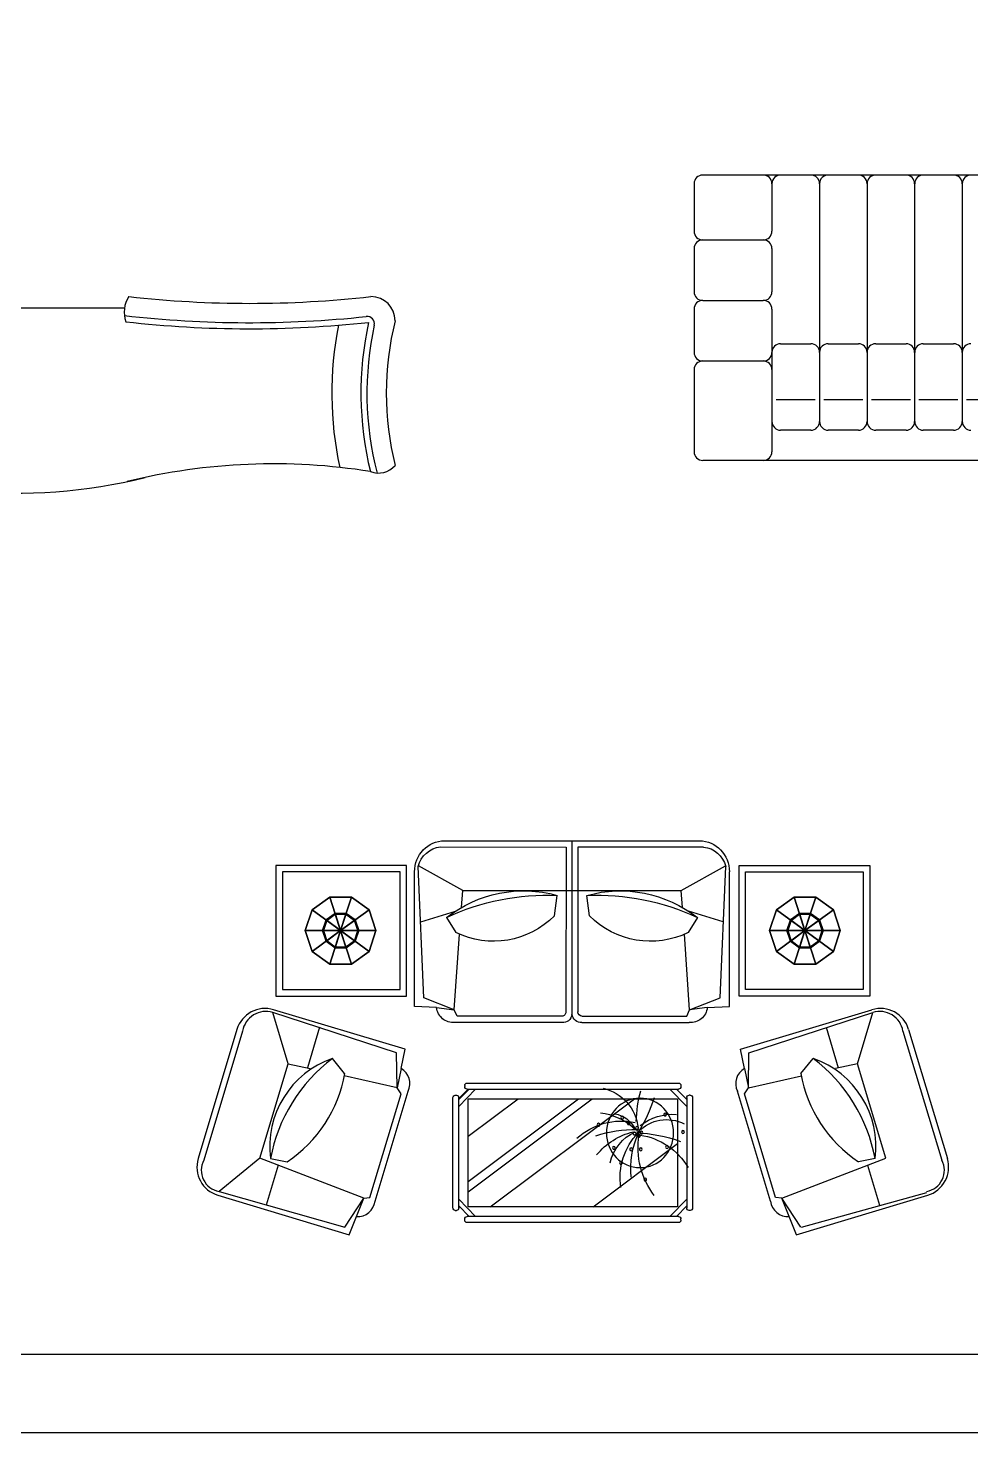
# Model space of a CAD drawing. Header units: inches. Extents: x 3.5 to 46, y 8.9 to 33.7.
# Drawn here: x 10.86 to 14.75, y 8.89 to 14.69 of the extents above; entities that cross this region are included whole.
import ezdxf

# ---------------------------------------------------------------- set-up
doc = ezdxf.new("R2010")
doc.units = ezdxf.units.IN
doc.header["$MEASUREMENT"] = 0
for name, color, linetype in [('02', 2, 'Continuous'), ('4', 4, 'Continuous'), ('kadrbm', 4, 'Continuous')]:
    doc.layers.add(name, color=color, linetype=linetype)

# ---------------------------------------------------------------- blocks, each defined once
blk = doc.blocks.new('kadrbm')
at = {"layer": 'kadrbm', "color": 4}
blk.add_lwpolyline([(0, 0), (0, 24.7972), (21, 24.7972), (21, 0), (0, 0)], close=True, dxfattribs=at)
blk.add_lwpolyline([(20.6631, 0.3257), (20.6631, 24.4603), (0.3369, 24.4603), (0.3369, 0.3257), (20.6631, 0.3257)], dxfattribs=at)

msp = doc.modelspace()

# ---------------------------------------------------------------- linework, layer by layer
at = {"layer": '02'}
for p, q in [((13.6108, 14.0479), (13.6108, 13.8515)), ((16.5751, 14.0837), (13.6465, 14.0837)), ((13.9323, 14.0479), (13.9323, 13.8515)), ((14.1287, 14.0479), (14.1287, 13.3515)), ((14.3251, 14.0479), (14.3251, 13.3515)), ((14.5215, 14.0479), (14.5215, 13.3515)), ((14.718, 14.0479), (14.718, 13.3515)), ((13.6465, 13.8158), (13.8965, 13.8158)), ((13.6108, 13.7801), (13.6108, 13.6015)), ((13.9323, 13.7801), (13.9323, 13.6015)), ((13.6108, 13.5301), (13.6108, 13.3515)), ((13.6465, 13.5658), (13.8965, 13.5658)), ((13.9323, 13.5301), (13.9323, 12.9408)), ((13.968, 13.3872), (14.093, 13.3872)), ((14.1287, 13.3515), (14.1287, 13.0658)), ((14.1644, 13.3872), (14.2894, 13.3872)), ((14.3251, 13.3515), (14.3251, 13.0658)), ((14.3608, 13.3872), (14.4858, 13.3872)), ((14.5215, 13.3515), (14.5215, 13.0658)), ((14.5573, 13.3872), (14.6823, 13.3872)), ((14.718, 13.3515), (14.718, 13.0658)), ((13.6465, 13.3158), (13.8965, 13.3158)), ((13.6108, 13.2801), (13.6108, 12.9408)), ((14.1108, 13.1551), (13.9501, 13.1551)), ((14.3073, 13.1551), (14.1465, 13.1551)), ((14.5037, 13.1551), (14.343, 13.1551)), ((14.7001, 13.1551), (14.5394, 13.1551)), ((14.8965, 13.1551), (14.7358, 13.1551)), ((14.093, 13.0301), (13.968, 13.0301)), ((14.2894, 13.0301), (14.1644, 13.0301)), ((14.4858, 13.0301), (14.3608, 13.0301)), ((14.6823, 13.0301), (14.5573, 13.0301)), ((13.8965, 12.9051), (13.6465, 12.9051)), ((16.3073, 12.9051), (13.8965, 12.9051)), ((12.5636, 11.3087, -0.0521), (13.082, 11.3086, -0.0521)), ((13.082, 11.3086, -0.0521), (13.0818, 10.6272, -0.0521)), ((13.1314, 11.3086, -0.0521), (13.1312, 10.6272, -0.0521)), ((13.6497, 11.3085, -0.0521), (13.1314, 11.3086, -0.0521)), ((12.4951, 10.6857, -0.0521), (12.4718, 11.2281, -0.0521)), ((12.656, 11.1295, -0.0521), (12.4725, 11.2308, -0.0521)), ((13.5572, 11.1293, -0.0521), (13.7408, 11.2305, -0.0521)), ((13.7179, 10.6854, -0.0521), (13.7415, 11.2278, -0.0521)), ((12.6508, 11.0591, -0.0521), (12.656, 11.1295, -0.0521)), ((12.656, 11.1295, -0.0521), (13.5572, 11.1293, -0.0521)), ((13.0345, 11.0249, -0.0521), (13.0451, 11.1085, -0.0521)), ((13.1787, 11.0248, -0.0521), (13.1682, 11.1085, -0.0521)), ((13.5625, 11.0589, -0.0521), (13.5572, 11.1293, -0.0521)), ((12.4824, 10.9996, -0.0521), (12.6256, 11.0438, -0.0521)), ((13.7308, 10.9993, -0.0521), (13.5876, 11.0436, -0.0521)), ((12.5886, 11.0174, -0.0521), (12.6273, 10.9555, -0.0521)), ((13.6246, 11.0172, -0.0521), (13.5859, 10.9553, -0.0521)), ((12.6207, 10.6363, -0.0521), (12.6425, 10.9485, -0.0521)), ((13.5923, 10.6361, -0.0521), (13.5707, 10.9483, -0.0521)), ((12.6207, 10.6363, -0.0521), (12.4951, 10.6857, -0.0521)), ((13.5923, 10.6361, -0.0521), (13.7179, 10.6854, -0.0521)), ((12.5476, 10.6461, -0.0521), (12.6207, 10.6363, -0.0521)), ((12.6322, 10.6101, -0.0521), (12.6207, 10.6363, -0.0521)), ((13.5809, 10.6099, -0.0521), (13.5923, 10.6361, -0.0521)), ((13.6654, 10.6458, -0.0521), (13.5923, 10.6361, -0.0521)), ((13.0654, 10.61, -0.0521), (12.6322, 10.6101, -0.0521)), ((13.1477, 10.61, -0.0521), (13.5809, 10.6099, -0.0521)), ((12.6394, 10.2696, -0.0521), (12.6787, 10.3089, -0.0521)), ((12.6778, 9.9268, -0.0521), (13.1336, 10.2691, -0.0521)), ((12.6778, 9.8841, -0.0521), (13.1904, 10.2691, -0.0521)), ((12.6778, 9.8221, -0.0521), (12.6778, 10.2691, -0.0521)), ((12.6778, 10.2691, -0.0521), (13.5424, 10.2691, -0.0521)), ((12.6778, 10.1142, -0.0521), (12.8841, 10.2691, -0.0521)), ((12.7693, 9.8221, -0.0521), (13.3644, 10.2691, -0.0521)), ((13.5424, 10.2691, -0.0521), (13.5424, 9.8221, -0.0521)), ((13.3666, 10.1419, -0.0521), (13.3364, 10.172, -0.0521)), ((13.194, 9.8221, -0.0521), (13.5424, 10.0838, -0.0521)), ((13.385, 10.0607, -0.0521), (13.3901, 10.0657, -0.0521)), ((13.5424, 9.8221, -0.0521), (12.6778, 9.8221, -0.0521))]:
    msp.add_line(p, q, dxfattribs=at)
msp.add_lwpolyline([(10.6065, 13.536), (11.2595, 13.536)], dxfattribs=at)
for centre, radius, start, end in [((13.6465, 14.0479), 0.0357, 90.00001, 179.99994), ((13.8965, 14.0479), 0.0357, 0.00003, 90.00002), ((13.968, 14.0479), 0.0357, 90.00001, 179.99994), ((14.093, 14.0479), 0.0357, 0.00003, 90.00002), ((14.1644, 14.0479), 0.0357, 90.00001, 179.99994), ((14.2894, 14.0479), 0.0357, 0.00003, 90.00002), ((14.3608, 14.0479), 0.0357, 90.00001, 179.99994), ((14.4858, 14.0479), 0.0357, 0.00003, 90.00002), ((14.5573, 14.0479), 0.0357, 90.00001, 179.99994), ((14.6823, 14.0479), 0.0357, 0.00003, 90.00002), ((14.7537, 14.0479), 0.0357, 90.00001, 179.99994), ((13.6465, 13.8515), 0.0357, 180.00001, 270.00003), ((13.6465, 13.7801), 0.0357, 90.00001, 179.99994), ((13.8965, 13.8515), 0.0357, 270.00003, 0.00003), ((13.8965, 13.7801), 0.0357, 0.00003, 90.00002), ((11.3759, 13.518), 0.1179, 147.10876, 200.00255), ((11.7767, 18.0068), 4.4529, 263.55565, 276.44435), ((12.2765, 13.482), 0.1, 0, 90), ((13.6465, 13.6015), 0.0357, 180.00001, 270.00003), ((13.8965, 13.6015), 0.0357, 270.00003, 0.00003), ((13.6465, 13.5301), 0.0357, 90.00001, 179.99994), ((13.8965, 13.5301), 0.0357, 0.00003, 90.00002), ((11.7767, 18.0068), 4.5329, 263.44081, 276.08895), ((11.7767, 18.0068), 4.5579, 263.55565, 276.17621), ((13.5831, 13.1832), 1.468, 168.9908, 192.06828), ((13.5831, 13.1832), 1.348, 167.48402, 193.90972), ((12.2607, 13.4696), 0.03, 347.77869, 96.08895), ((13.5831, 13.1832), 1.323, 167.77869, 194.44425), ((13.5831, 13.1832), 1.243, 166.09028, 193.90972), ((13.6465, 13.3515), 0.0357, 180.00001, 270.00003), ((13.8965, 13.3515), 0.0357, 270.00003, 0.00003), ((13.968, 13.3515), 0.0357, 90.00001, 179.99994), ((14.093, 13.3515), 0.0357, 0.00003, 90.00002), ((14.1644, 13.3515), 0.0357, 90.00001, 179.99994), ((14.2894, 13.3515), 0.0357, 0.00003, 90.00002), ((14.3608, 13.3515), 0.0357, 90.00001, 179.99994), ((14.4858, 13.3515), 0.0357, 0.00003, 90.00002), ((14.5573, 13.3515), 0.0357, 90.00001, 179.99994), ((14.6823, 13.3515), 0.0357, 0.00003, 90.00002), ((14.7537, 13.3515), 0.0357, 90.00001, 179.99994), ((13.6465, 13.2801), 0.0357, 90.00001, 179.99994), ((13.8965, 13.2801), 0.0357, 0.00003, 90.00002), ((13.968, 13.0658), 0.0357, 180.00001, 270.00003), ((14.093, 13.0658), 0.0357, 270.00003, 0.00003), ((14.1644, 13.0658), 0.0357, 180.00001, 270.00003), ((14.2894, 13.0658), 0.0357, 270.00003, 0.00003), ((14.3608, 13.0658), 0.0357, 180.00001, 270.00003), ((14.4858, 13.0658), 0.0357, 270.00003, 0.00003), ((14.5573, 13.0658), 0.0357, 180.00001, 270.00003), ((14.6823, 13.0658), 0.0357, 270.00003, 0.00003), ((14.7537, 13.0658), 0.0357, 180.00001, 270.00003), ((13.6465, 12.9408), 0.0357, 180.00001, 270.00003), ((13.8965, 12.9408), 0.0357, 270.00003, 0.00003), ((11.8742, 10.3675), 2.5236, 80.86976, 103.85134), ((12.3075, 12.9445), 0.0915, 248.90958, 318.90987), ((10.8112, 14.9763), 2.2068, 264.60593, 283.97527)]:
    msp.add_arc(centre, radius, start, end, dxfattribs=at)
at = {"layer": '02', "extrusion": (0, 0, -1)}
for centre, major_axis, ratio, start_param, end_param in [((12.5725, 11.2007, -0.0521), (0, 0.1084), 0.959913, 4.967546, 6.197907), ((13.6408, 11.2005, -0.0521), (0, 0.1084), 0.959913, 0.085278, 1.315639), ((12.9068, 10.574, -0.0521), (0.0001, 0.5536), 0.959913, 5.641027, 6.546241), ((13.3062, 10.5739, -0.0521), (0.0001, 0.5536), 0.959913, 6.02013, 6.925343), ((12.9995, 10.0697, -0.0521), (0.0002, 1.0399), 0.959913, 5.858676, 6.328592), ((13.2132, 10.0697, -0.0521), (0.0002, 1.0399), 0.959913, 6.237779, 6.707694), ((12.7825, 11.2987, -0.0521), (0.0001, 0.3794), 0.959913, 2.377038, 3.58165), ((13.4308, 11.2985, -0.0521), (0.0001, 0.3794), 0.959913, 2.701536, 3.906147), ((13.0654, 10.6272, -0.0521), (0, 0.0171), 0.959913, 1.570796, 3.141593), ((13.1477, 10.6272, -0.0521), (0, 0.0171), 0.959913, 3.141593, 4.712389), ((13.1965, 10.1249, -0.0521), (0, 0.1914), 0.967012, 0.208944, 1.44879), ((13.8428, 10.1669, -0.0521), (0, 0.4866), 0.967012, 4.727913, 4.994153), ((12.713, 10.5433, -0.0521), (0, 0.805), 0.967012, 1.913561, 2.11207), ((13.3111, 9.8861, -0.0521), (0, 0.2909), 0.967012, 5.567923, 6.482998), ((13.1978, 9.9549, -0.0521), (0, 0.2571), 0.967012, 0.107121, 0.719807), ((13.2609, 10.0844, -0.0521), (0, 0.1253), 0.967012, 0.201447, 1.066569), ((13.4967, 10.0152, -0.0521), (0, 0.1677), 0.967012, 5.481902, 6.754584), ((13.5225, 9.9733, -0.0521), (0, 0.2313), 0.967012, 5.638184, 6.355197), ((13.3608, 9.6429, -0.0521), (0, 0.4991), 0.967012, 5.956303, 6.312357), ((13.4222, 9.85, -0.0521), (0, 0.2894), 0.967012, 5.414419, 6.055503), ((13.4416, 9.9593, -0.0521), (0, 0.1891), 0.967012, 4.95158, 5.862638), ((13.555, 9.9445, -0.0521), (0, 0.258), 0.967012, 4.548743, 5.506757), ((13.6812, 9.9807, -0.0521), (0, 0.3432), 0.967012, 4.608302, 5.147172), ((13.6916, 10.0696, -0.0521), (0, 0.323), 0.967012, 4.045092, 4.865113), ((13.3488, 9.4911, -0.0521), (0, 0.6379), 0.967012, 0.037972, 0.339905), ((13.3503, 9.836, -0.0521), (0, 0.2854), 0.967012, 0.137221, 1.024246)]:
    msp.add_ellipse(centre, major_axis=major_axis, ratio=ratio, start_param=start_param, end_param=end_param, dxfattribs=at)
msp.add_ellipse((13.3876, 10.1277, -0.0521), major_axis=(0, 0.1434), ratio=0.967012, dxfattribs=at)
at = {"layer": '02'}
for centre, start_param, end_param in [((13.2164, 10.1614, -0.0521), -1.570796, 1.570796), ((13.2164, 10.1614, -0.0521), 1.570796, 4.712389), ((13.3141, 10.1908, -0.0521), -1.570796, 1.570796), ((13.3141, 10.1908, -0.0521), 1.570796, 4.712389), ((13.3406, 10.1679, -0.0521), -1.570796, 1.570796), ((13.3406, 10.1679, -0.0521), 1.570796, 4.712389), ((13.3749, 10.1482, -0.0521), 4.712389, 7.853982), ((13.4911, 10.204, -0.0521), -1.570796, 1.570796), ((13.4911, 10.204, -0.0521), 1.570796, 4.712389), ((13.3643, 10.1253, -0.0521), -1.570796, 1.570796), ((13.3643, 10.1253, -0.0521), 1.570796, 4.712389), ((13.3749, 10.1482, -0.0521), 1.570796, 4.712389), ((13.3802, 10.1351, -0.0521), -1.570796, 1.570796), ((13.3802, 10.1351, -0.0521), 1.570796, 4.712389), ((13.3828, 10.1155, -0.0521), -1.570796, 1.570796), ((13.3828, 10.1155, -0.0521), 1.570796, 4.712389), ((13.3933, 10.1286, -0.0521), -1.570796, 1.570796), ((13.3933, 10.1286, -0.0521), 1.570796, 4.712389), ((13.565, 10.1319, -0.0521), -1.570796, 1.570796), ((13.565, 10.1319, -0.0521), 1.570796, 4.712389), ((13.2798, 10.0663, -0.0521), -1.570796, 1.570796), ((13.2798, 10.0663, -0.0521), 1.570796, 4.712389), ((13.3511, 10.0598, -0.0521), 4.712389, 7.853982), ((13.3511, 10.0598, -0.0521), 1.570796, 4.712389), ((13.3907, 10.0598, -0.0521), -1.570796, 1.570796), ((13.3907, 10.0598, -0.0521), 1.570796, 4.712389), ((13.499, 10.0696, -0.0521), -1.570796, 1.570796), ((13.499, 10.0696, -0.0521), 1.570796, 4.712389), ((13.3089, 10.0041, -0.0521), 4.712389, 7.853982), ((13.3089, 10.0041, -0.0521), 1.570796, 4.712389), ((13.4092, 9.9353, -0.0521), -1.570796, 1.570796), ((13.4092, 9.9353, -0.0521), 1.570796, 4.712389)]:
    msp.add_ellipse(centre, major_axis=(0, 0.00596), ratio=0.967012, start_param=start_param, end_param=end_param, dxfattribs=at)
at = {"layer": '4'}
for p, q in [((12.5801, 11.3344, -0.0521), (13.6333, 11.3342, -0.0521)), ((13.1067, 11.3343, -0.0521), (13.1065, 10.6169, -0.0521)), ((12.4565, 10.6496, -0.0521), (12.4567, 11.2059, -0.0521)), ((13.7565, 10.6493, -0.0521), (13.7567, 11.2056, -0.0521)), ((12.3827, 10.4586, -0.0172), (11.8714, 10.6248, -0.0172)), ((11.9348, 10.4136, -0.0172), (11.8714, 10.6248, -0.0172)), ((12.4177, 10.4735, -0.0172), (11.8749, 10.6366, -0.0172)), ((12.5476, 10.6461, -0.0521), (12.4565, 10.6496, -0.0521)), ((13.6654, 10.6458, -0.0521), (13.7565, 10.6493, -0.0521)), ((13.8025, 10.4735, -0.0172), (14.3453, 10.6366, -0.0172)), ((13.8375, 10.4586, -0.0172), (14.3488, 10.6248, -0.0172)), ((14.2854, 10.4136, -0.0172), (14.3488, 10.6248, -0.0172)), ((12.0645, 10.564, -0.0172), (12.0141, 10.3963, -0.0172)), ((13.0654, 10.5843, -0.0521), (12.622, 10.5844, -0.0521)), ((13.1476, 10.5843, -0.0521), (13.591, 10.5842, -0.0521)), ((14.1557, 10.564, -0.0172), (14.206, 10.3963, -0.0172)), ((11.7236, 10.5552, -0.0172), (11.5633, 10.0217, -0.0172)), ((11.7468, 10.5482, -0.0172), (11.5866, 10.0147, -0.0172)), ((14.4733, 10.5482, -0.0172), (14.6336, 10.0147, -0.0172)), ((14.4966, 10.5552, -0.0172), (14.6569, 10.0217, -0.0172)), ((12.3852, 10.3144, -0.0172), (12.3827, 10.4586, -0.0172)), ((12.4015, 10.394, -0.0172), (12.4177, 10.4735, -0.0172)), ((13.8187, 10.394, -0.0172), (13.8025, 10.4735, -0.0172)), ((13.835, 10.3144, -0.0172), (13.8375, 10.4586, -0.0172)), ((11.8175, 10.0235, -0.0172), (11.9348, 10.4136, -0.0172)), ((11.9348, 10.4136, -0.0172), (12.0254, 10.3939, -0.0172)), ((12.1681, 10.3737, -0.0172), (12.1179, 10.4357, -0.0172)), ((12.4015, 10.394, -0.0172), (12.3852, 10.3144, -0.0172)), ((13.8187, 10.394, -0.0172), (13.835, 10.3144, -0.0172)), ((14.0521, 10.3737, -0.0172), (14.1022, 10.4357, -0.0172)), ((14.2854, 10.4136, -0.0172), (14.1948, 10.3939, -0.0172)), ((14.4026, 10.0235, -0.0172), (14.2854, 10.4136, -0.0172)), ((12.3852, 10.3144, -0.0172), (12.1663, 10.3632, -0.0172)), ((12.6736, 10.3337, -0.0521), (13.5466, 10.3337, -0.0521)), ((13.835, 10.3144, -0.0172), (14.0539, 10.3632, -0.0172)), ((12.2727, 9.8609, -0.0172), (12.4016, 10.2898, -0.0172)), ((12.2935, 9.8456, -0.0172), (12.4299, 10.2997, -0.0172)), ((12.4016, 10.2898, -0.0172), (12.3852, 10.3144, -0.0172)), ((12.6154, 9.8177, -0.0521), (12.6154, 10.2735, -0.0521)), ((12.625, 10.2835, -0.0521), (12.6298, 10.2835, -0.0521)), ((12.6817, 10.3089, -0.0521), (12.6394, 10.2652, -0.0521)), ((12.7088, 10.3089, -0.0521), (12.6394, 10.2371, -0.0521)), ((12.6394, 9.8177, -0.0521), (12.6394, 10.2735, -0.0521)), ((12.664, 10.3238, -0.0521), (12.664, 10.3188, -0.0521)), ((12.6736, 10.3089, -0.0521), (13.5466, 10.3089, -0.0521)), ((13.5113, 10.3089, -0.0521), (13.5808, 10.2371, -0.0521)), ((13.5385, 10.3089, -0.0521), (13.5808, 10.2652, -0.0521)), ((13.5562, 10.3238, -0.0521), (13.5562, 10.3188, -0.0521)), ((13.5808, 10.2735, -0.0521), (13.5808, 9.8177, -0.0521)), ((13.5952, 10.2835, -0.0521), (13.5904, 10.2835, -0.0521)), ((13.6048, 10.2735, -0.0521), (13.6048, 9.8177, -0.0521)), ((13.9267, 9.8456, -0.0172), (13.7902, 10.2997, -0.0172)), ((13.8186, 10.2898, -0.0172), (13.835, 10.3144, -0.0172)), ((13.9475, 9.8609, -0.0172), (13.8186, 10.2898, -0.0172)), ((11.8175, 10.0235, -0.0172), (11.6494, 9.8862, -0.0172)), ((12.2477, 9.8581, -0.0172), (11.8175, 10.0235, -0.0172)), ((11.8933, 9.9941, -0.0172), (11.8439, 9.8296, -0.0172)), ((11.8619, 10.0215, -0.0172), (11.9306, 10.0088, -0.0172)), ((13.9725, 9.8581, -0.0172), (14.4026, 10.0235, -0.0172)), ((14.3582, 10.0215, -0.0172), (14.2896, 10.0088, -0.0172)), ((14.3269, 9.9941, -0.0172), (14.3763, 9.8296, -0.0172)), ((11.6447, 9.8704, -0.0172), (12.1867, 9.7075, -0.0172)), ((11.6494, 9.8862, -0.0172), (12.1688, 9.7383, -0.0172)), ((14.0327, 9.7073, -0.0172), (14.5755, 9.8704, -0.0172)), ((14.0537, 9.739, -0.0172), (14.572, 9.8822, -0.0172)), ((12.1688, 9.7383, -0.0172), (12.2477, 9.8581, -0.0172)), ((12.2171, 9.7826, -0.0172), (12.2477, 9.8581, -0.0172)), ((12.2477, 9.8581, -0.0172), (12.2727, 9.8609, -0.0172)), ((12.625, 9.8078, -0.0521), (12.6298, 9.8078, -0.0521)), ((12.7088, 9.7824, -0.0521), (12.6394, 9.8542, -0.0521)), ((12.6817, 9.7824, -0.0521), (12.6394, 9.8261, -0.0521)), ((12.6394, 9.8188, -0.0521), (12.643, 9.8224, -0.0521)), ((13.5113, 9.7824, -0.0521), (13.5808, 9.8542, -0.0521)), ((13.5385, 9.7824, -0.0521), (13.5808, 9.8261, -0.0521)), ((13.5952, 9.8078, -0.0521), (13.5904, 9.8078, -0.0521)), ((13.9725, 9.8581, -0.0172), (13.9475, 9.8609, -0.0172)), ((14.0031, 9.7826, -0.0172), (13.9725, 9.8581, -0.0172)), ((14.0514, 9.7383, -0.0172), (13.9725, 9.8581, -0.0172)), ((12.1867, 9.7075, -0.0172), (12.2171, 9.7826, -0.0172)), ((12.664, 9.7675, -0.0521), (12.664, 9.7725, -0.0521)), ((13.5466, 9.7824, -0.0521), (12.6736, 9.7824, -0.0521)), ((13.5466, 9.7576, -0.0521), (12.6736, 9.7576, -0.0521)), ((13.5562, 9.7675, -0.0521), (13.5562, 9.7725, -0.0521)), ((14.0334, 9.7075, -0.0172), (14.0031, 9.7826, -0.0172))]:
    msp.add_line(p, q, dxfattribs=at)
at = {"layer": '4', "elevation": -0.1134}
for points in [[(12.4238, 11.2324), (11.8838, 11.2324), (11.8838, 10.6924), (12.4238, 10.6924)], [(12.3968, 11.2054), (11.9108, 11.2054), (11.9108, 10.7194), (12.3968, 10.7194)], [(13.7964, 11.2324), (14.3364, 11.2324), (14.3364, 10.6924), (13.7964, 10.6924)], [(13.8234, 11.2054), (14.3094, 11.2054), (14.3094, 10.7194), (13.8234, 10.7194)]]:
    msp.add_lwpolyline(points, close=True, dxfattribs=at)
at = {"layer": '4'}
for centre, radius, start, end in [((11.8399, 10.5202, -0.0172), 0.1215, 73.27607, 163.27607), ((11.8422, 10.5327, -0.0172), 0.0966, 72.42955, 170.79236), ((14.3802, 10.5202, -0.0172), 0.1215, 16.72393, 106.72393), ((14.378, 10.5327, -0.0172), 0.0966, 9.20764, 107.57045), ((12.2445, 10.0712, -0.0172), 0.3858, 109.15485, 187.40764), ((12.5261, 9.8972, -0.0172), 0.6757, 127.15997, 169.40252), ((12.3662, 10.3319, -0.0172), 0.0714, 333.18591, 60.4222), ((13.854, 10.3319, -0.0172), 0.0714, 119.5778, 206.81409), ((13.9756, 10.0712, -0.0172), 0.3858, 352.59236, 70.84515), ((13.6941, 9.8972, -0.0172), 0.6757, 10.59748, 52.84003), ((11.6281, 10.4654, -0.0172), 0.5478, 303.52236, 350.35552), ((14.5921, 10.4654, -0.0172), 0.5478, 189.64448, 236.47764), ((11.6797, 9.9868, -0.0172), 0.1215, 163.29101, 253.29101), ((11.6642, 9.973, -0.0172), 0.0881, 151.75911, 260.33991), ((14.556, 9.973, -0.0172), 0.0881, 279.66009, 28.24089), ((14.5404, 9.9868, -0.0172), 0.1215, 286.70899, 16.70899), ((12.2226, 9.8538, -0.0172), 0.0714, 265.63453, 353.36624), ((13.9976, 9.8538, -0.0172), 0.0714, 186.63376, 274.36547)]:
    msp.add_arc(centre, radius, start, end, dxfattribs=at)
at = {"layer": '4', "extrusion": (0, 0, -1)}
for centre, major_axis, ratio, start_param, end_param in [((12.5801, 11.2059, -0.0521), (0, 0.1286), 0.959913, 4.712389, 6.283185), ((13.6332, 11.2056, -0.0521), (0, 0.1286), 0.959913, 0, 1.570796), ((12.6143, 10.6539, -0.0521), (0, 0.0699), 0.959913, 3.026713, 4.60025), ((13.5987, 10.6537, -0.0521), (0, 0.0699), 0.959913, 1.682935, 3.256473), ((13.0712, 10.6208, -0.0521), (0, 0.037), 0.959913, 1.675918, 3.306738), ((13.1437, 10.6234, -0.0521), (0, 0.0393), 0.959913, 3.036407, 4.547308), ((12.6736, 10.3238, -0.0521), (0, 0.00993), 0.967012, 4.712389, 6.283185), ((13.5466, 10.3238, -0.0521), (0, 0.00993), 0.967012, 6.283185, 7.853982), ((12.625, 10.2735, -0.0521), (0, 0.00993), 0.967012, 4.712389, 6.283185), ((12.6298, 10.2735, -0.0521), (0, 0.00993), 0.967012, 6.283185, 7.853982), ((12.6736, 10.3188, -0.0521), (0, 0.00993), 0.967012, 3.141593, 4.712389), ((13.5466, 10.3188, -0.0521), (0, 0.00993), 0.967012, 1.570796, 3.141593), ((13.5904, 10.2735, -0.0521), (0, 0.00993), 0.967012, 4.712389, 6.283185), ((13.5952, 10.2735, -0.0521), (0, 0.00993), 0.967012, 6.283185, 7.853982), ((12.625, 9.8177, -0.0521), (0, 0.00993), 0.967012, 3.141593, 4.712389), ((12.6298, 9.8177, -0.0521), (0, 0.00993), 0.967012, 1.570796, 3.141593), ((13.5904, 9.8177, -0.0521), (0, 0.00993), 0.967012, 3.141593, 4.712389), ((13.5952, 9.8177, -0.0521), (0, 0.00993), 0.967012, 1.570796, 3.141593), ((12.6736, 9.7725, -0.0521), (0, 0.00993), 0.967012, 4.712389, 6.283185), ((12.6736, 9.7675, -0.0521), (0, 0.00993), 0.967012, 3.141593, 4.712389), ((13.5466, 9.7725, -0.0521), (0, 0.00993), 0.967012, 6.283185, 7.853982), ((13.5466, 9.7675, -0.0521), (0, 0.00993), 0.967012, 1.570796, 3.141593)]:
    msp.add_ellipse(centre, major_axis=major_axis, ratio=ratio, start_param=start_param, end_param=end_param, dxfattribs=at)
at = {"layer": '4'}
for points in [[(12.0336, 11.049), (12.0336, 11.049, -0.0065), (12.1065, 11.102, -0.0065), (12.1065, 11.102)], [(12.1515, 10.9633), (12.0336, 11.049), (12.1065, 11.102)], [(12.1515, 10.9633, -0.0065), (12.1065, 11.102, -0.0065), (12.1065, 11.102), (12.1515, 10.9633)], [(12.1065, 11.102), (12.1065, 11.102, -0.0065), (12.1966, 11.102, -0.0065), (12.1966, 11.102)], [(12.1515, 10.9633), (12.1065, 11.102), (12.1966, 11.102)], [(12.1515, 10.9633, -0.0065), (12.1966, 11.102, -0.0065), (12.1966, 11.102), (12.1515, 10.9633)], [(12.1515, 10.9633), (12.1966, 11.102), (12.2695, 11.049)], [(12.1966, 11.102), (12.1966, 11.102, -0.0065), (12.2695, 11.049, -0.0065), (12.2695, 11.049)], [(14.0236, 11.102), (14.0236, 11.102, -0.0065), (13.9507, 11.049, -0.0065), (13.9507, 11.049)], [(14.0686, 10.9633), (14.0236, 11.102), (13.9507, 11.049)], [(14.1137, 11.102), (14.1137, 11.102, -0.0065), (14.0236, 11.102, -0.0065), (14.0236, 11.102)], [(14.0686, 10.9633, -0.0065), (14.0236, 11.102, -0.0065), (14.0236, 11.102), (14.0686, 10.9633)], [(14.0686, 10.9633), (14.1137, 11.102), (14.0236, 11.102)], [(14.0686, 10.9633, -0.0065), (14.1137, 11.102, -0.0065), (14.1137, 11.102), (14.0686, 10.9633)], [(14.0686, 10.9633), (14.1866, 11.049), (14.1137, 11.102)], [(14.1866, 11.049), (14.1866, 11.049, -0.0065), (14.1137, 11.102, -0.0065), (14.1137, 11.102)], [(12.0057, 10.9633), (12.0057, 10.9633, -0.0065), (12.0336, 11.049, -0.0065), (12.0336, 11.049)], [(12.1515, 10.9633), (12.0057, 10.9633), (12.0336, 11.049)], [(12.1515, 10.9633, -0.0065), (12.0336, 11.049, -0.0065), (12.0336, 11.049), (12.1515, 10.9633)], [(12.0912, 11.0072, -0.0065), (12.0912, 11.0072, -0.0988), (12.1285, 11.0342, -0.0988), (12.1285, 11.0342, -0.0065)], [(12.0939, 11.0052, -0.0988), (12.0939, 11.0052, -0.1134), (12.1295, 11.0311, -0.1134), (12.1295, 11.0311, -0.0988)], [(12.1285, 11.0342, -0.0065), (12.1285, 11.0342, -0.0988), (12.1746, 11.0342, -0.0988), (12.1746, 11.0342, -0.0065)], [(12.1515, 10.9633, -0.0988), (12.1285, 11.0342, -0.0988), (12.1285, 11.0342, -0.0065), (12.1515, 10.9633, -0.0065)], [(12.1295, 11.0311, -0.0988), (12.1295, 11.0311, -0.1134), (12.1736, 11.0311, -0.1134), (12.1736, 11.0311, -0.0988)], [(12.1515, 10.9633, -0.1134), (12.1295, 11.0311, -0.1134), (12.1295, 11.0311, -0.0988), (12.1515, 10.9633, -0.0988)], [(12.1515, 10.9633, -0.0065), (12.2695, 11.049, -0.0065), (12.2695, 11.049), (12.1515, 10.9633)], [(12.1515, 10.9633), (12.2695, 11.049), (12.2973, 10.9633)], [(12.1515, 10.9633, -0.0988), (12.1746, 11.0342, -0.0988), (12.1746, 11.0342, -0.0065), (12.1515, 10.9633, -0.0065)], [(12.1515, 10.9633, -0.1134), (12.1736, 11.0311, -0.1134), (12.1736, 11.0311, -0.0988), (12.1515, 10.9633, -0.0988)], [(12.1736, 11.0311, -0.0988), (12.1736, 11.0311, -0.1134), (12.2092, 11.0052, -0.1134), (12.2092, 11.0052, -0.0988)], [(12.1746, 11.0342, -0.0065), (12.1746, 11.0342, -0.0988), (12.2118, 11.0072, -0.0988), (12.2118, 11.0072, -0.0065)], [(12.2695, 11.049), (12.2695, 11.049, -0.0065), (12.2973, 10.9633, -0.0065), (12.2973, 10.9633)], [(13.9507, 11.049), (13.9507, 11.049, -0.0065), (13.9228, 10.9633, -0.0065), (13.9228, 10.9633)], [(14.0686, 10.9633), (13.9507, 11.049), (13.9228, 10.9633)], [(14.0686, 10.9633, -0.0065), (13.9507, 11.049, -0.0065), (13.9507, 11.049), (14.0686, 10.9633)], [(14.0456, 11.0342, -0.0065), (14.0456, 11.0342, -0.0988), (14.0084, 11.0072, -0.0988), (14.0084, 11.0072, -0.0065)], [(14.0466, 11.0311, -0.0988), (14.0466, 11.0311, -0.1134), (14.011, 11.0052, -0.1134), (14.011, 11.0052, -0.0988)], [(14.0917, 11.0342, -0.0065), (14.0917, 11.0342, -0.0988), (14.0456, 11.0342, -0.0988), (14.0456, 11.0342, -0.0065)], [(14.0686, 10.9633, -0.0988), (14.0456, 11.0342, -0.0988), (14.0456, 11.0342, -0.0065), (14.0686, 10.9633, -0.0065)], [(14.0686, 10.9633, -0.1134), (14.0466, 11.0311, -0.1134), (14.0466, 11.0311, -0.0988), (14.0686, 10.9633, -0.0988)], [(14.0907, 11.0311, -0.0988), (14.0907, 11.0311, -0.1134), (14.0466, 11.0311, -0.1134), (14.0466, 11.0311, -0.0988)], [(14.0686, 10.9633, -0.0065), (14.1866, 11.049, -0.0065), (14.1866, 11.049), (14.0686, 10.9633)], [(14.0686, 10.9633), (14.2144, 10.9633), (14.1866, 11.049)], [(14.0686, 10.9633, -0.0988), (14.0917, 11.0342, -0.0988), (14.0917, 11.0342, -0.0065), (14.0686, 10.9633, -0.0065)], [(14.0686, 10.9633, -0.1134), (14.0907, 11.0311, -0.1134), (14.0907, 11.0311, -0.0988), (14.0686, 10.9633, -0.0988)], [(14.1263, 11.0052, -0.0988), (14.1263, 11.0052, -0.1134), (14.0907, 11.0311, -0.1134), (14.0907, 11.0311, -0.0988)], [(14.1289, 11.0072, -0.0065), (14.1289, 11.0072, -0.0988), (14.0917, 11.0342, -0.0988), (14.0917, 11.0342, -0.0065)], [(14.2144, 10.9633), (14.2144, 10.9633, -0.0065), (14.1866, 11.049, -0.0065), (14.1866, 11.049)], [(12.077, 10.9633, -0.0065), (12.077, 10.9633, -0.0988), (12.0912, 11.0072, -0.0988), (12.0912, 11.0072, -0.0065)], [(12.0802, 10.9633, -0.0988), (12.0802, 10.9633, -0.1134), (12.0939, 11.0052, -0.1134), (12.0939, 11.0052, -0.0988)], [(12.1515, 10.9633, -0.0988), (12.0912, 11.0072, -0.0988), (12.0912, 11.0072, -0.0065), (12.1515, 10.9633, -0.0065)], [(12.1515, 10.9633, -0.1134), (12.0939, 11.0052, -0.1134), (12.0939, 11.0052, -0.0988), (12.1515, 10.9633, -0.0988)], [(12.1515, 10.9633, -0.0988), (12.2118, 11.0072, -0.0988), (12.2118, 11.0072, -0.0065), (12.1515, 10.9633, -0.0065)], [(12.1515, 10.9633, -0.1134), (12.2092, 11.0052, -0.1134), (12.2092, 11.0052, -0.0988), (12.1515, 10.9633, -0.0988)], [(12.2092, 11.0052, -0.0988), (12.2092, 11.0052, -0.1134), (12.2228, 10.9633, -0.1134), (12.2228, 10.9633, -0.0988)], [(12.2118, 11.0072, -0.0065), (12.2118, 11.0072, -0.0988), (12.226, 10.9633, -0.0988), (12.226, 10.9633, -0.0065)], [(14.0084, 11.0072, -0.0065), (14.0084, 11.0072, -0.0988), (13.9941, 10.9633, -0.0988), (13.9941, 10.9633, -0.0065)], [(14.011, 11.0052, -0.0988), (14.011, 11.0052, -0.1134), (13.9974, 10.9633, -0.1134), (13.9974, 10.9633, -0.0988)], [(14.0686, 10.9633, -0.0988), (14.0084, 11.0072, -0.0988), (14.0084, 11.0072, -0.0065), (14.0686, 10.9633, -0.0065)], [(14.0686, 10.9633, -0.1134), (14.011, 11.0052, -0.1134), (14.011, 11.0052, -0.0988), (14.0686, 10.9633, -0.0988)], [(14.0686, 10.9633, -0.0988), (14.1289, 11.0072, -0.0988), (14.1289, 11.0072, -0.0065), (14.0686, 10.9633, -0.0065)], [(14.0686, 10.9633, -0.1134), (14.1263, 11.0052, -0.1134), (14.1263, 11.0052, -0.0988), (14.0686, 10.9633, -0.0988)], [(14.1399, 10.9633, -0.0988), (14.1399, 10.9633, -0.1134), (14.1263, 11.0052, -0.1134), (14.1263, 11.0052, -0.0988)], [(14.1432, 10.9633, -0.0065), (14.1432, 10.9633, -0.0988), (14.1289, 11.0072, -0.0988), (14.1289, 11.0072, -0.0065)], [(12.0336, 10.8776), (12.0336, 10.8776, -0.0065), (12.0057, 10.9633, -0.0065), (12.0057, 10.9633)], [(12.1515, 10.9633, -0.0065), (12.0057, 10.9633, -0.0065), (12.0057, 10.9633), (12.1515, 10.9633)], [(12.1515, 10.9633), (12.0336, 10.8776), (12.0057, 10.9633)], [(12.1515, 10.9633, -0.0065), (12.0336, 10.8776, -0.0065), (12.0336, 10.8776), (12.1515, 10.9633)], [(12.1515, 10.9633), (12.1065, 10.8247), (12.0336, 10.8776)], [(12.1515, 10.9633, -0.0988), (12.077, 10.9633, -0.0988), (12.077, 10.9633, -0.0065), (12.1515, 10.9633, -0.0065)], [(12.0912, 10.9195, -0.0065), (12.0912, 10.9195, -0.0988), (12.077, 10.9633, -0.0988), (12.077, 10.9633, -0.0065)], [(12.1515, 10.9633, -0.1134), (12.0802, 10.9633, -0.1134), (12.0802, 10.9633, -0.0988), (12.1515, 10.9633, -0.0988)], [(12.0939, 10.9215, -0.0988), (12.0939, 10.9215, -0.1134), (12.0802, 10.9633, -0.1134), (12.0802, 10.9633, -0.0988)], [(12.1515, 10.9633, -0.0988), (12.0912, 10.9195, -0.0988), (12.0912, 10.9195, -0.0065), (12.1515, 10.9633, -0.0065)], [(12.1285, 10.8925, -0.0065), (12.1285, 10.8925, -0.0988), (12.0912, 10.9195, -0.0988), (12.0912, 10.9195, -0.0065)], [(12.1515, 10.9633, -0.1134), (12.0939, 10.9215, -0.1134), (12.0939, 10.9215, -0.0988), (12.1515, 10.9633, -0.0988)], [(12.1295, 10.8956, -0.0988), (12.1295, 10.8956, -0.1134), (12.0939, 10.9215, -0.1134), (12.0939, 10.9215, -0.0988)], [(12.1515, 10.9633, -0.0065), (12.1065, 10.8247, -0.0065), (12.1065, 10.8247), (12.1515, 10.9633)], [(12.1515, 10.9633), (12.1966, 10.8247), (12.1065, 10.8247)], [(12.1515, 10.9633, -0.0988), (12.1285, 10.8925, -0.0988), (12.1285, 10.8925, -0.0065), (12.1515, 10.9633, -0.0065)], [(12.1515, 10.9633, -0.1134), (12.1295, 10.8956, -0.1134), (12.1295, 10.8956, -0.0988), (12.1515, 10.9633, -0.0988)], [(12.1515, 10.9633, -0.0988), (12.226, 10.9633, -0.0988), (12.226, 10.9633, -0.0065), (12.1515, 10.9633, -0.0065)], [(12.1515, 10.9633, -0.0988), (12.1746, 10.8925, -0.0988), (12.1746, 10.8925, -0.0065), (12.1515, 10.9633, -0.0065)], [(12.1515, 10.9633, -0.0988), (12.2118, 10.9195, -0.0988), (12.2118, 10.9195, -0.0065), (12.1515, 10.9633, -0.0065)], [(12.1515, 10.9633, -0.1134), (12.1736, 10.8956, -0.1134), (12.1736, 10.8956, -0.0988), (12.1515, 10.9633, -0.0988)], [(12.1515, 10.9633, -0.1134), (12.2228, 10.9633, -0.1134), (12.2228, 10.9633, -0.0988), (12.1515, 10.9633, -0.0988)], [(12.1515, 10.9633, -0.1134), (12.2092, 10.9215, -0.1134), (12.2092, 10.9215, -0.0988), (12.1515, 10.9633, -0.0988)], [(12.1515, 10.9633, -0.0065), (12.1966, 10.8247, -0.0065), (12.1966, 10.8247), (12.1515, 10.9633)], [(12.1515, 10.9633, -0.0065), (12.2695, 10.8776, -0.0065), (12.2695, 10.8776), (12.1515, 10.9633)], [(12.1515, 10.9633, -0.0065), (12.2973, 10.9633, -0.0065), (12.2973, 10.9633), (12.1515, 10.9633)], [(12.1515, 10.9633), (12.2695, 10.8776), (12.1966, 10.8247)], [(12.1515, 10.9633), (12.2973, 10.9633), (12.2695, 10.8776)], [(12.2092, 10.9215, -0.0988), (12.2092, 10.9215, -0.1134), (12.1736, 10.8956, -0.1134), (12.1736, 10.8956, -0.0988)], [(12.2118, 10.9195, -0.0065), (12.2118, 10.9195, -0.0988), (12.1746, 10.8925, -0.0988), (12.1746, 10.8925, -0.0065)], [(12.2228, 10.9633, -0.0988), (12.2228, 10.9633, -0.1134), (12.2092, 10.9215, -0.1134), (12.2092, 10.9215, -0.0988)], [(12.226, 10.9633, -0.0065), (12.226, 10.9633, -0.0988), (12.2118, 10.9195, -0.0988), (12.2118, 10.9195, -0.0065)], [(12.2973, 10.9633), (12.2973, 10.9633, -0.0065), (12.2695, 10.8776, -0.0065), (12.2695, 10.8776)], [(13.9228, 10.9633), (13.9228, 10.9633, -0.0065), (13.9507, 10.8776, -0.0065), (13.9507, 10.8776)], [(14.0686, 10.9633, -0.0065), (13.9228, 10.9633, -0.0065), (13.9228, 10.9633), (14.0686, 10.9633)], [(14.0686, 10.9633), (13.9228, 10.9633), (13.9507, 10.8776)], [(14.0686, 10.9633, -0.0065), (13.9507, 10.8776, -0.0065), (13.9507, 10.8776), (14.0686, 10.9633)], [(14.0686, 10.9633), (13.9507, 10.8776), (14.0236, 10.8247)], [(13.9941, 10.9633, -0.0065), (13.9941, 10.9633, -0.0988), (14.0084, 10.9195, -0.0988), (14.0084, 10.9195, -0.0065)], [(14.0686, 10.9633, -0.0988), (13.9941, 10.9633, -0.0988), (13.9941, 10.9633, -0.0065), (14.0686, 10.9633, -0.0065)], [(13.9974, 10.9633, -0.0988), (13.9974, 10.9633, -0.1134), (14.011, 10.9215, -0.1134), (14.011, 10.9215, -0.0988)], [(14.0686, 10.9633, -0.1134), (13.9974, 10.9633, -0.1134), (13.9974, 10.9633, -0.0988), (14.0686, 10.9633, -0.0988)], [(14.0686, 10.9633, -0.0988), (14.0084, 10.9195, -0.0988), (14.0084, 10.9195, -0.0065), (14.0686, 10.9633, -0.0065)], [(14.0084, 10.9195, -0.0065), (14.0084, 10.9195, -0.0988), (14.0456, 10.8925, -0.0988), (14.0456, 10.8925, -0.0065)], [(14.0686, 10.9633, -0.1134), (14.011, 10.9215, -0.1134), (14.011, 10.9215, -0.0988), (14.0686, 10.9633, -0.0988)], [(14.011, 10.9215, -0.0988), (14.011, 10.9215, -0.1134), (14.0466, 10.8956, -0.1134), (14.0466, 10.8956, -0.0988)], [(14.0686, 10.9633, -0.0065), (14.0236, 10.8247, -0.0065), (14.0236, 10.8247), (14.0686, 10.9633)], [(14.0686, 10.9633), (14.0236, 10.8247), (14.1137, 10.8247)], [(14.0686, 10.9633, -0.0988), (14.0456, 10.8925, -0.0988), (14.0456, 10.8925, -0.0065), (14.0686, 10.9633, -0.0065)], [(14.0686, 10.9633, -0.1134), (14.0466, 10.8956, -0.1134), (14.0466, 10.8956, -0.0988), (14.0686, 10.9633, -0.0988)], [(14.0686, 10.9633, -0.0988), (14.0917, 10.8925, -0.0988), (14.0917, 10.8925, -0.0065), (14.0686, 10.9633, -0.0065)], [(14.0686, 10.9633, -0.0988), (14.1289, 10.9195, -0.0988), (14.1289, 10.9195, -0.0065), (14.0686, 10.9633, -0.0065)], [(14.0686, 10.9633, -0.0988), (14.1432, 10.9633, -0.0988), (14.1432, 10.9633, -0.0065), (14.0686, 10.9633, -0.0065)], [(14.0686, 10.9633, -0.1134), (14.1263, 10.9215, -0.1134), (14.1263, 10.9215, -0.0988), (14.0686, 10.9633, -0.0988)], [(14.0686, 10.9633, -0.1134), (14.1399, 10.9633, -0.1134), (14.1399, 10.9633, -0.0988), (14.0686, 10.9633, -0.0988)], [(14.0686, 10.9633, -0.1134), (14.0907, 10.8956, -0.1134), (14.0907, 10.8956, -0.0988), (14.0686, 10.9633, -0.0988)], [(14.0686, 10.9633, -0.0065), (14.2144, 10.9633, -0.0065), (14.2144, 10.9633), (14.0686, 10.9633)], [(14.0686, 10.9633, -0.0065), (14.1137, 10.8247, -0.0065), (14.1137, 10.8247), (14.0686, 10.9633)], [(14.0686, 10.9633, -0.0065), (14.1866, 10.8776, -0.0065), (14.1866, 10.8776), (14.0686, 10.9633)], [(14.0686, 10.9633), (14.1137, 10.8247), (14.1866, 10.8776)], [(14.0686, 10.9633), (14.1866, 10.8776), (14.2144, 10.9633)], [(14.0907, 10.8956, -0.0988), (14.0907, 10.8956, -0.1134), (14.1263, 10.9215, -0.1134), (14.1263, 10.9215, -0.0988)], [(14.0917, 10.8925, -0.0065), (14.0917, 10.8925, -0.0988), (14.1289, 10.9195, -0.0988), (14.1289, 10.9195, -0.0065)], [(14.1263, 10.9215, -0.0988), (14.1263, 10.9215, -0.1134), (14.1399, 10.9633, -0.1134), (14.1399, 10.9633, -0.0988)], [(14.1289, 10.9195, -0.0065), (14.1289, 10.9195, -0.0988), (14.1432, 10.9633, -0.0988), (14.1432, 10.9633, -0.0065)], [(14.1866, 10.8776), (14.1866, 10.8776, -0.0065), (14.2144, 10.9633, -0.0065), (14.2144, 10.9633)], [(12.1065, 10.8247), (12.1065, 10.8247, -0.0065), (12.0336, 10.8776, -0.0065), (12.0336, 10.8776)], [(12.1746, 10.8925, -0.0065), (12.1746, 10.8925, -0.0988), (12.1285, 10.8925, -0.0988), (12.1285, 10.8925, -0.0065)], [(12.1736, 10.8956, -0.0988), (12.1736, 10.8956, -0.1134), (12.1295, 10.8956, -0.1134), (12.1295, 10.8956, -0.0988)], [(12.2695, 10.8776), (12.2695, 10.8776, -0.0065), (12.1966, 10.8247, -0.0065), (12.1966, 10.8247)], [(13.9507, 10.8776), (13.9507, 10.8776, -0.0065), (14.0236, 10.8247, -0.0065), (14.0236, 10.8247)], [(14.0456, 10.8925, -0.0065), (14.0456, 10.8925, -0.0988), (14.0917, 10.8925, -0.0988), (14.0917, 10.8925, -0.0065)], [(14.0466, 10.8956, -0.0988), (14.0466, 10.8956, -0.1134), (14.0907, 10.8956, -0.1134), (14.0907, 10.8956, -0.0988)], [(14.1137, 10.8247), (14.1137, 10.8247, -0.0065), (14.1866, 10.8776, -0.0065), (14.1866, 10.8776)], [(12.1966, 10.8247), (12.1966, 10.8247, -0.0065), (12.1065, 10.8247, -0.0065), (12.1065, 10.8247)], [(14.0236, 10.8247), (14.0236, 10.8247, -0.0065), (14.1137, 10.8247, -0.0065), (14.1137, 10.8247)]]:
    msp.add_3dface(points, dxfattribs=at)

# ---------------------------------------------------------------- block references
at = {"layer": 'kadrbm'}
msp.add_blockref('kadrbm', (3.4975, 8.8888), dxfattribs=at)

doc.saveas('drawing.dxf')
